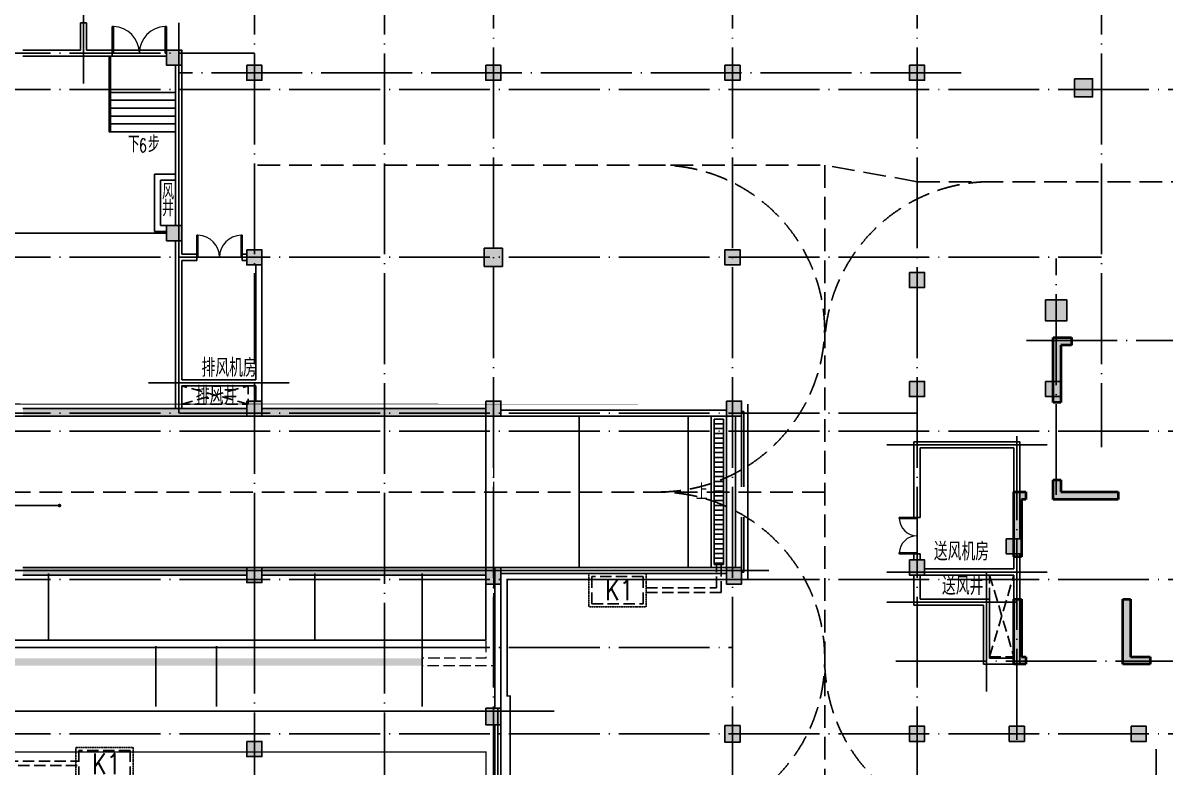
# Model space of a CAD drawing. Extents: x 290727 to 13733020, y 1731457 to 3643100.
# Drawn here: x 515462 to 553212, y 1782624 to 1807224 of the extents above; entities that cross this region are included whole.
import ezdxf

# ---------------------------------------------------------------- set-up
doc = ezdxf.new("R2010")
doc.units = 0
doc.header["$LTSCALE"] = 10
doc.linetypes.add('DASH', pattern=[0.35, 0.25, -0.1])
doc.linetypes.add('DOTE', pattern=[2.4200000000000004, 2, -0.2, 0.02, -0.2])
doc.layers.get('0').update_dxf_attribs({"linetype": 'CONTINUOUS'})
for name, color, linetype in [('-A-车行道路', 8, 'CONTINUOUS'), ('COLUMN', 9, 'CONTINUOUS'), ('DIM_LEAD', 3, 'CONTINUOUS'), ('DIM_SYMB', 3, 'CONTINUOUS'), ('DOTE', 8, 'DOTE'), ('PUB_HATCH', 8, 'CONTINUOUS'), ('PUB_TEXT', 7, 'CONTINUOUS'), ('STAIR', 2, 'CONTINUOUS'), ('WALL', 255, 'CONTINUOUS'), ('WINDOW', 4, 'CONTINUOUS'), ('作业图', 4, 'CONTINUOUS'), ('文字', 4, 'CONTINUOUS'), ('看线', 163, 'CONTINUOUS'), ('防火分区示意线', 4, 'CONTINUOUS'), ('防火分区线', 7, 'CONTINUOUS'), ('集水坑', 181, 'DASH'), ('风井', 211, 'CONTINUOUS')]:
    doc.layers.add(name, color=color, linetype=linetype)
for name, color, linetype, lineweight in [('_0', 7, 'CONTINUOUS', 15), ('S_ConcWall', 8, 'CONTINUOUS', 35), ('TEXT', 7, 'CONTINUOUS', 13)]:
    doc.layers.add(name, color=color, linetype=linetype, lineweight=lineweight)
doc.layers.add('DIM_MODI', color=6, linetype='CONTINUOUS', plot=False)
doc.layers.get('0').off()
doc.styles.add('_HZTXT', font='simplex.shx', dxfattribs={"width": 0.8, "bigfont": 'HZTXT.shx'})
doc.styles.add('_TCH_DIM', font='SIMPLEX', dxfattribs={"bigfont": 'GBCBIG'})
doc.styles.add('HNSJY', font='HNSJY-07', dxfattribs={"width": 0.8, "bigfont": 'HNSJY-HZ'})

# ---------------------------------------------------------------- blocks, each defined once
blk = doc.blocks.new('A$C55C93FC2')
at = {"layer": 'DOTE', "linetype": 'DOTE', "ltscale": 150}
for p, q in [((38184.13505795551, 127235.4713699026), (38184.13505795551, 12199.99773951061)), ((42484.13467079919, 127235.4713699026), (42484.13467079919, 12199.99773951061)), ((66184.13467079919, 127235.4713699026), (66184.13467079919, 52513.62335554417)), ((46084.13505795534, 80242.35001113918), (46084.13505795534, 12199.99773951061)), ((53984.13505795534, 80242.35001113918), (53984.13505795534, 12199.99773951061)), ((60084.13505795534, 80242.35001113918), (60084.13505795534, 12199.99773951061)), ((10299.45606850734, 65542.3500111429), (38184.13505795551, 65542.3500111429)), ((61546.50982392213, 64892.35009337775), (35684.06161101192, 64892.3489812226)), ((10299.45606850734, 64342.3500111429), (154860.4738058877, 64342.3500111429)), ((10299.45606850734, 58792.3500111429), (66184.13467079919, 58792.3500111429)), ((10299.45606850734, 53642.35001869965), (60084.13505795534, 53642.35001869965)), ((10299.45606850734, 53042.35001869965), (252290.8196143163, 53042.35001869965)), ((10299.45606850734, 48142.35001869965), (252290.8196143163, 48142.35001869965)), ((10299.45606850734, 45892.35001896042), (53984.13505795522, 45892.35001895996)), ((10299.45606850734, 43042.35001869965), (252290.8196143163, 43042.35001869965)), ((67984.13505795534, 42542.35001170728), (67984.13505795534, 12199.99773951154))]:
    blk.add_line(p, q, dxfattribs=at)
blk = doc.blocks.new('A$C45835683')
at = {"layer": '集水坑', "color": 4}
blk.add_lwpolyline([(1099.789819300175, 1900.169352054596), (-0.2101806998252869, 1900.169352054596), (-0.2101806998252869, 0.1693520545959473), (1099.789819300175, 0.1693520545959473)], close=True, dxfattribs=at)
at = {"layer": '集水坑', "color": 4, "linetype": 'DASH', "ltscale": 150}
blk.add_lwpolyline([(999.7898193001747, 1800.169352054596), (99.78981930017471, 1800.169352054596), (99.78981930017471, 100.1693520545959), (999.7898193001747, 100.1693520545959)], close=True, dxfattribs=at)
at = {"layer": 'TEXT', "style": '_HZTXT', "width": 0.8}
blk.add_text('K1', height=675, rotation=270, dxfattribs=at).set_placement((221.0800381302834, 1366.002487659454))
blk = doc.blocks.new('A$C682E2834')
h = blk.add_hatch(color=0)
h.dxf.hatch_style = 1
h.paths.add_polyline_path([(30400.23085716739, 7899.570863577392), (30600.24778824602, 7899.58779752336), (30600.28163841716, 7499.763246389892), (30800.28163841716, 7499.782777639892), (30800.23085716716, 7899.561097952392), (32999.96913841716, 7899.459535452392), (33000.16445091716, 7499.571840139892), (33200.16445091716, 7499.638246389892), (33200.05505534937, 7899.587791461672), (33200.00038841716, 7899.570863577392), (33200.00038841739, 8099.440454095457), (30600.23085716739, 8099.570863577392), (30400.23085716739, 8099.570863577392)])
edge = h.paths.add_edge_path(flags=16)
edge.add_line((11799.89296654239, 7900.001527639892), (11799.80312279216, 7500.223207327392))
h.paths.add_polyline_path([(9600.016013417393, 7900.001527639892), (11799.89296654239, 7900.001527639892)], flags=17)
h.paths.add_polyline_path([(21424.87343529216, 250.0015276398917), (21599.87343529216, 250.0020159211417), (21599.87343529216, 0.002015921141719446), (21174.87343529216, 0.001527639891719446), (20999.87343529216, 0.002015921141719446), (20999.87343529216, 250.0020159211417), (21174.87343529216, 250.0015276398917), (21175.03163841716, 2150.010804983642), (21425.03163841716, 2149.991273733642)])
h.paths.add_polyline_path([(42349.82460716716, 2149.023988577392), (42599.82460716716, 2149.014222952392), (42599.74648216716, 0.0005510773917194456), (42199.74648216716, 0.002015921141719446), (42199.74648216716, 250.0020159211417), (42349.74648216716, 250.0015276398917)])
h.paths.add_polyline_path([(42599.90663841716, 3549.014222952392), (42349.90663841716, 3549.025941702392), (42350.00429466716, 5450.001527639892), (42200.00038841716, 5450.001527639892), (42200.00038841716, 5700.001527639892), (42600.00038841716, 5700.001527639892)])
h.paths.add_polyline_path([(40700.23085716716, 10549.10113701489), (40700.24257591716, 10799.10113701489), (41300.23866966716, 10799.07574638989), (41300.16054466716, 8649.073793264892), (41050.16054466716, 8649.083558889892), (41050.24257591716, 10549.08648857739)])
h.paths.add_polyline_path([(39150.00038841716, 5450.001527639892), (39150.00038841716, 5700.001527639892), (41050.00038841716, 5700.001527639892), (41050.00038841716, 6099.077699514892), (41300.00038841716, 6099.077699514892), (41300.00038841716, 5450.001527639892)])
h.paths.add_polyline_path([(35100.33632591716, 12949.37848076489), (35100.34804466716, 13199.37848076489), (35400.34023216716, 13199.34918388989), (35400.23866966716, 10799.34625420239), (35800.24648216716, 10799.33160576489), (35800.22695091716, 10549.33160576489), (35150.23866966716, 10549.36383232739), (35150.34413841716, 12949.36090263989)])
h.paths.add_polyline_path([(28700.48085716716, 13199.59723076489), (28700.47695091716, 12949.59723076489), (28650.48281029216, 12949.60309013989), (28650.38124779216, 10549.60504326489), (28000.38124779216, 10549.60504326489), (28000.38124779216, 10799.60504326489), (28400.38124779216, 10799.60504326489), (28400.48281029216, 13199.60699638989)])
h.paths.add_polyline_path([(22750.16249779216, 8649.935121389892), (22500.16249779216, 8649.944887014892), (22500.23866966716, 10799.94586357739), (23100.24257591716, 10799.91754326489), (23100.23085716716, 10549.91754326489), (22750.23866966716, 10549.93414482739)])
h.paths.add_polyline_path([(24650.00234154216, 5700.001527639892), (24650.00234154216, 5450.001527639892), (22500.00234154216, 5450.001527639892), (22500.00234154216, 6049.940980764892), (22750.00234154216, 6049.940980764892), (22750.00234154216, 5700.001527639892)])
h.paths.add_polyline_path([(25699.81679466716, 250.0010393586417), (25699.81679466716, 0.001039358641719446), (24799.74648216716, 0.001039358641719446), (24799.83046654216, 2149.837953421142), (25049.83046654216, 2149.827699514892), (25049.74648216716, 250.0010393586417)])
h.paths.add_polyline_path([(32024.28945091716, 0.001039358641719446), (31299.81679466716, 0.001039358641719446), (31299.81679466716, 250.0010393586417), (31774.35976341716, 250.0010393586417), (31774.89101341716, 2149.639711233642), (32024.89101341716, 2149.569398733642), (32024.35976341716, 250.0010393586417), (32499.81679466716, 250.0010393586417), (32499.81679466716, 0.001039358641719446)])
h.paths.add_polyline_path([(29000.14491966716, 5700.001527639892), (29000.14491966716, 5500.001527639892), (28400.14296654216, 5500.001527639892), (28400.22109154216, 7249.609926077392), (28600.22109154216, 7249.600160452392), (28600.14296654216, 5700.001527639892)])
h.paths.add_polyline_path([(34800.00038841716, 5500.001527639892), (34800.00038841716, 5700.001527639892), (35200.00038841716, 5700.001527639892), (35200.00038841716, 7249.351137014892), (35400.00038841716, 7249.351137014892), (35400.00038841716, 5500.001527639892)])
h.paths.add_polyline_path([(30000.47695091716, 12949.58355888989), (30000.48085716716, 13199.58160576489), (30600.48281029216, 13199.57184013989), (30600.32656029216, 9399.568910452392), (30400.33046654216, 9399.575746389892), (30400.48671654216, 12949.57574638989)])
h.paths.add_polyline_path([(33200.18398216716, 9399.449769827392), (33400.18007591716, 9399.442933889892), (33400.34023216716, 12949.44098076489), (33800.33632591716, 12949.41949638989), (33800.34804466716, 13199.41949638989), (33200.34023216716, 13199.44879326489)])
h.paths.add_polyline_path([(38099.74648216716, 0.001039358641719446), (38099.74648216716, 250.0010393586417), (38749.74648216716, 250.0010393586417), (38749.82460716716, 2149.190980764892), (38999.82460716716, 2149.181215139892), (38999.74648216716, 0.001039358641719446)])
h.paths.add_polyline_path([(35024.86366966716, 2149.365785452392), (34774.86366966716, 2149.374574514892), (34774.93788841716, 4199.375551077392), (35024.93788841716, 4199.365785452392)])
h.paths.add_polyline_path([(29025.00234154216, 2149.648500296142), (28775.00234154216, 2149.648500296142), (28775.00234154216, 4199.648012014892), (29025.00234154216, 4199.648012014892)])
h.paths.add_polyline_path([(1900.001609120285, 10800.00152763989), (1900.001609120285, 10550.00152763989), (1550.001609120285, 10550.00152763989), (1550.001609120285, 8650.001527639892), (1300.001609120285, 8650.001527639892), (1300.001609120285, 10800.00152763989)])
h.paths.add_polyline_path([(3450.00136497966, 5700.001527639892), (3450.00136497966, 5450.001527639892), (1300.001609120285, 5450.001527639892), (1300.001609120285, 6100.001527639892), (1550.001609120285, 6100.001527639892), (1550.001609120285, 5700.001527639892)])
h.paths.add_polyline_path([(20100.00234154216, 8650.001527639892), (19850.00234154216, 8650.001527639892), (19850.00234154216, 10550.00152763989), (19500.00234154216, 10550.00152763989), (19500.00234154216, 10800.00152763989), (20100.00234154216, 10800.00152763989)])
h.paths.add_polyline_path([(13899.85097435466, 12950.00152763989), (13899.85097435466, 13200.00152763989), (14199.85488060466, 13200.00152763989), (14199.85488060466, 10800.00152763989), (14599.85585716716, 10800.00152763989), (14599.85585716716, 10550.00152763989), (13949.85488060466, 10550.00152763989), (13949.85488060466, 12950.00152763989)])
h.paths.add_polyline_path([(7499.99745872966, 13200.00152763989), (7499.99745872966, 12950.00152763989), (7450.00136497966, 12950.00152763989), (7450.00136497966, 10550.00152763989), (6800.00136497966, 10550.00152763989), (6800.00136497966, 10800.00152763989), (7200.00136497966, 10800.00152763989), (7200.00136497966, 13200.00152763989)])
h.paths.add_polyline_path([(17950.00234154216, 5450.001527639892), (17950.00234154216, 5700.001527639892), (19850.00234154216, 5700.001527639892), (19850.00234154216, 6050.001527639892), (20100.00234154216, 6050.001527639892), (20100.00234154216, 5450.001527639892)])
h.paths.add_polyline_path([(16900.00234154216, 0.001039358641719446), (16900.00234154216, 250.0010393586417), (17550.00234154216, 250.0010393586417), (17550.00234154216, 2150.001039358642), (17800.00234154216, 2150.001039358642), (17800.00234154216, 0.001039358641719446)])
h.paths.add_polyline_path([(10575.42616966716, 0.001039358641719446), (10100.00136497966, 0.001039358641719446), (10100.00136497966, 250.0010393586417), (10575.42616966716, 250.0010393586417), (10575.00136497966, 2149.975160452392), (10825.00136497966, 2150.026918264892), (10825.42616966716, 250.0010393586417), (11300.00136497966, 250.0010393586417), (11300.00136497966, 0.001039358641719446)])
h.paths.add_polyline_path([(400.0016091202851, 5700.001527639892), (400.0016091202851, 5450.001527639892), (250.0016091202851, 5450.001527639892), (250.0016091202851, 3550.001527639892), (0.001609120285138488, 3550.001527639892), (0.001609120285138488, 5700.001527639892)])
h.paths.add_polyline_path([(400.0011208390351, 250.0020159211417), (400.0018532609101, 0.002015921141719446), (0.001609120285138488, 0.0005510773917194456), (0.001609120285138488, 2150.001039358642), (250.0016091202851, 2150.001039358642), (250.0016091202851, 250.0015276398917)])
h.paths.add_polyline_path([(13599.85488060466, 5500.001527639892), (13599.85488060466, 5700.001527639892), (13999.85488060466, 5700.001527639892), (13999.85488060466, 7250.001527639892), (14199.85488060466, 7250.001527639892), (14199.85488060466, 5500.001527639892)])
h.paths.add_polyline_path([(7800.00136497966, 5700.001527639892), (7800.00136497966, 5500.001527639892), (7200.00136497966, 5500.001527639892), (7200.00136497966, 7250.001527639892), (7400.00136497966, 7250.001527639892), (7400.00136497966, 5700.001527639892)])
h.paths.add_polyline_path([(12599.85097435466, 13200.00152763989), (12599.85097435466, 12950.00152763989), (12199.85488060466, 12950.00152763989), (12199.85488060466, 9400.001527639892), (11999.85488060466, 9400.001527639892), (11999.85488060466, 13200.00152763989)])
h.paths.add_polyline_path([(9200.001364979893, 9400.001527639892), (9200.001364979893, 12950.00152763989), (8799.99745872966, 12950.00152763989), (8799.99745872966, 13200.00152763989), (9400.00136497966, 13200.00152763989), (9400.001364979893, 9400.001527639892)])
h.paths.add_polyline_path([(4500.00136497966, 250.0010393586417), (4500.00136497966, 0.001039358641719446), (3600.00136497966, 0.001039358641719446), (3600.00136497966, 2150.001039358642), (3850.00136497966, 2150.001039358642), (3850.00136497966, 250.0010393586417)])
h.paths.add_polyline_path([(7825.00136497966, 2150.001039358642), (7575.00136497966, 2150.001039358642), (7575.00136497966, 4200.001527639892), (7825.00136497966, 4200.001527639892)])
h.paths.add_polyline_path([(13824.85683372966, 2150.001039358642), (13574.85683372966, 2150.001039358642), (13574.85683372966, 4200.001527639892), (13824.85683372966, 4200.001527639892)])
edge = h.paths.add_edge_path()
edge.add_line((11999.78554466739, 8100.001527639892), (12199.78554466739, 8100.001527639892))
edge.add_line((12199.78554466739, 8100.001527639892), (12199.78554466739, 7900.001527639892))
edge.add_line((12199.78554466739, 7900.001527639892), (11999.76861358853, 7900.01846158586))
edge.add_line((9400.016013417393, 8100.001527639892), (9200.016013417393, 8100.001527639892))
edge.add_line((9200.016013417393, 8100.001527639892), (9200.016013417393, 7900.001527639892))
edge.add_line((9200.016013417393, 7900.001527639892), (9400.032944496023, 7900.01846158586))
edge.add_line((9400.011129499879, 7900.018459738931), (9400.00136497966, 7500.188051077392))
edge.add_line((9400.00136497966, 7500.188051077392), (9600.00136497966, 7500.182191702392))
edge.add_line((9600.00136497966, 7500.182191702392), (9600.016013417393, 7900.001527639892))
edge.add_line((11999.87831810489, 8100.001527639892), (9400.016013417393, 8100.001527639892))
edge.add_line((11799.80312279216, 7500.223207327392), (11999.80312279239, 7500.193910452392))
edge.add_line((11999.80312279239, 7500.193910452392), (11999.76861358853, 7900.01846158586))
at = {"layer": 'S_ConcWall', "color": 0, "lineweight": 35, "ltscale": 0.9999999776482582}
for p, q in [((1300.001609120285, 8650.001527639892), (1300.001609120285, 10800.00152763989)), ((1300.001609120285, 10800.00152763989), (1900.001609120285, 10800.00152763989)), ((1900.001609120285, 10800.00152763989), (1900.001609120285, 10550.00152763989)), ((1900.001609120285, 10550.00152763989), (1550.001609120285, 10550.00152763989)), ((1550.001609120285, 10550.00152763989), (1550.001609120285, 8650.001527639892)), ((1550.001609120285, 8650.001527639892), (1300.001609120285, 8650.001527639892)), ((1300.001609120285, 5450.001527639892), (1300.001609120285, 6100.001527639892)), ((1300.001609120285, 6100.001527639892), (1550.001609120285, 6100.001527639892)), ((1550.001609120285, 6100.001527639892), (1550.001609120285, 5700.001527639892)), ((0.001609120285138488, 3550.001527639892), (0.001609120285138488, 5700.001527639892)), ((0.001609120285138488, 5700.001527639892), (400.0016091202851, 5700.001527639892)), ((400.0016091202851, 5700.001527639892), (400.0016091202851, 5450.001527639892)), ((1550.001609120285, 5700.001527639892), (3450.00136497966, 5700.001527639892)), ((3450.00136497966, 5700.001527639892), (3450.00136497966, 5450.001527639892)), ((400.0016091202851, 5450.001527639892), (250.0016091202851, 5450.001527639892)), ((250.0016091202851, 5450.001527639892), (250.0016091202851, 3550.001527639892)), ((3450.00136497966, 5450.001527639892), (1300.001609120285, 5450.001527639892)), ((250.0016091202851, 3550.001527639892), (0.001609120285138488, 3550.001527639892)), ((0.001609120285138488, 0.0005510773917194456), (0.001609120285138488, 2150.001039358642)), ((0.001609120285138488, 2150.001039358642), (250.0016091202851, 2150.001039358642)), ((250.0016091202851, 2150.001039358642), (250.0016091202851, 250.0015276398917)), ((3600.00136497966, 0.001039358641719446), (3600.00136497966, 2150.001039358642)), ((3600.00136497966, 2150.001039358642), (3850.00136497966, 2150.001039358642)), ((3850.00136497966, 2150.001039358642), (3850.00136497966, 250.0010393586417)), ((400.0018532609101, 0.002015921141719446), (0.001609120285138488, 0.0005510773917194456)), ((250.0016091202851, 250.0015276398917), (400.0011208390351, 250.0020159211417)), ((400.0011208390351, 250.0020159211417), (400.0018532609101, 0.002015921141719446)), ((4500.00136497966, 0.001039358641719446), (3600.00136497966, 0.001039358641719446)), ((3850.00136497966, 250.0010393586417), (4500.00136497966, 250.0010393586417)), ((4500.00136497966, 250.0010393586417), (4500.00136497966, 0.001039358641719446))]:
    blk.add_line(p, q, dxfattribs=at)
blk = doc.blocks.new('A$C26CF02E8')
at = {"layer": '风井', "linetype": 'DASH', "ltscale": 150}
for p, q in [((30164.70759797329, 54814.59010896925), (32364.78104495024, 55414.59010897856)), ((32364.78104495024, 54814.59010895435), (30164.70759797515, 55414.59010897856)), ((56864.78027074691, 49164.59010232566), (57664.56484827213, 46464.59010295197)), ((56864.7802707653, 46464.59010296036), (57664.78027074691, 49164.59010232566))]:
    blk.add_line(p, q, dxfattribs=at)
at = {"layer": '风井', "linetype": 'DASH', "ltscale": 150, "flags": 128}
for points in [[(30164.70759797515, 55414.59010897856), (32364.78104495024, 55414.59010897856), (32364.78104495094, 54814.59010895435), (30164.70759797329, 54814.59010896925)], [(56864.78027087147, 46464.59010283835), (57664.56484827213, 46464.59010295197), (57664.78027074691, 49164.59010232566), (56864.78027074691, 49164.59010232566)]]:
    blk.add_lwpolyline(points, close=True, dxfattribs=at)
blk = doc.blocks.new('_FZH')
blk.add_lwpolyline([(-0.5, -0.5), (0.5, -0.5), (0.5, 0.5), (-0.5, 0.5)], close=True)
at = {"layer": 'PUB_HATCH'}
blk.add_solid([(-0.5, -0.5), (0.5, -0.5), (-0.5, 0.5), (0.5, 0.5)], dxfattribs=at)
blk = doc.blocks.new('$DorLib2D$00000002')
for p, q in [((-0.5, -1e-16), (-0.5000000000000007, 0.4875)), ((-0.4750000000000007, 0.4875), (-0.5000000000000007, 0.4875)), ((-0.475, 0), (-0.4750000000000007, 0.4875)), ((0.475, 0), (0.4750000000000007, 0.4875)), ((0.4750000000000007, 0.4875), (0.5000000000000007, 0.4875)), ((0.5, -1e-16), (0.5000000000000007, 0.4875)), ((-0.5, -1e-16), (-0.475, 0)), ((0.5, -1e-16), (0.475, 0))]:
    blk.add_line(p, q)
at = {"lineweight": 13}
for centre, start, end in [((-0.4875, 0), 0, 88.53071641864632), ((0.4875, 0), 91.46928358135372, 180)]:
    blk.add_arc(centre, 0.4875, start, end, dxfattribs=at)
blk = doc.blocks.new('$DorLib2D$00000126')
at = {"color": 0, "linetype": 'Continuous'}
for p, q in [((-0.5319999999956053, 0.5), (-0.5319999999956053, 0.900000000000091)), ((0.5320000000047003, 0.900000000000091), (0.5320000000047003, 0.5000000000002274))]:
    blk.add_line(p, q, dxfattribs=at)
at = {"color": 0, "linetype": 'DASH'}
for p, q in [((-0.5319999999956053, 0.900000000000091), (0.5320000000047003, 0.900000000000091)), ((-0.5319999999956053, 0.5), (0.5320000000047003, 0.5000000000002274))]:
    blk.add_line(p, q, dxfattribs=at)
blk = doc.blocks.new('车库建筑作业图')
at = {"layer": 'PUB_HATCH', "linetype": 'Continuous'}
for points in [[(515462.3761731305, 2180229.787121525), (515462.3761731305, 2179979.787121525), (520612.3027262031, 2179979.787121526), (520612.3027262031, 2180229.787121526)], [(522862.3761731305, 2179979.787121531), (522862.3761731305, 2180229.787121526), (520612.3027262031, 2180229.787121526), (520612.3027262031, 2179979.787121526)], [(523362.3761731305, 2180229.787121526), (523362.3761731305, 2179979.787121526), (530762.3761731305, 2179979.787121531), (530762.3761731305, 2180229.787121526)], [(515462.3761731315, 2174979.787121523), (515462.3761731315, 2174729.787121523), (522862.3761731306, 2174729.787121523), (522862.3761731306, 2174979.787121523)], [(523362.3761731306, 2174979.787121526), (523362.3761731306, 2174729.787121526), (530762.3761729606, 2174729.787121526), (530762.3761731436, 2174979.787121526)], [(528662.3746189352, 2171979.787115691), (513312.3760590584, 2171979.786618147), (513312.3760671617, 2171729.786618147), (528662.3746270385, 2171729.787115691)]]:
    blk.add_hatch(color=256, dxfattribs=at).paths.add_polyline_path(points)
at = {"layer": '看线'}
h = blk.add_hatch(dxfattribs=at)
h.set_pattern_fill('ANSI31', color=256, scale=100, angle=495.0027077823302, style=0)
h.set_pattern_definition([(180.0027077823302, (-65049.98855885002, 21499.99977509305), (0.007502480085193497, -158.7499998227174), [])])
h.paths.add_polyline_path([(538612.3873819248, 2179879.787121532), (538312.3873819248, 2179879.787121532), (538312.3873819248, 2175079.787121531), (538612.3873819248, 2175079.787121531)])
at = {"layer": '-A-车行道路', "linetype": 'DASH', "ltscale": 300}
for p, q in [((523212.3027257802, 2188279.787121663), (541962.3761731306, 2188279.787121652)), ((545012.3761731305, 2187729.832095781), (541962.3761731306, 2188279.787121652)), ((545012.3761731317, 2187729.832095781), (589481.3564011818, 2187729.832097111))]:
    blk.add_line(p, q, dxfattribs=at)
for points in [[(541962.3761731373, 2182779.787121977, 0.4142135623730951), (536462.3761731373, 2188279.787121977)], [(541962.3761731305, 2182229.832096015, -0.4142135623730951), (547462.3761731305, 2187729.832096015)], [(536462.3761731307, 2177473.037297429, 0.414213562373095), (541962.3761731307, 2182973.037297429)], [(541962.3761731307, 2171973.03729808, 0.4142135623730951), (536462.3761731307, 2177473.03729808)], [(536462.3761731306, 2166429.787119947, 0.414213562373095), (541962.3761731306, 2171929.787119947)], [(541962.3761731306, 2171929.787120126, 0.4142135623826068), (547462.3761733092, 2166429.787120126)]]:
    blk.add_lwpolyline(points, format="xyb", dxfattribs=at)
blk.add_lwpolyline([(541962.3761731306, 2188279.787121652), (541962.3761731305, 2166429.787120272)], dxfattribs=at)
at = {"layer": '-A-车行道路', "linetype": 'DASH', "ltscale": 300, "flags": 128}
blk.add_lwpolyline([(541962.3761731306, 2177473.037297754), (514569.5937100342, 2177473.037297754)], dxfattribs=at)
at = {"linetype": 'DASH', "ltscale": 150}
for points in [[(536062.3761731307, 2174154.787121512), (538537.387381925, 2174154.787121512), (538537.387381925, 2175079.787121518)], [(536062.3761731307, 2174304.787121512), (538387.387381925, 2174304.787121512), (538387.387381925, 2175079.787121518)], [(514261.8368550341, 2169329.786017494), (514261.8368550341, 2168429.787121526), (517311.8382094942, 2168429.787121526)], [(514411.8368550341, 2169329.786017494), (514411.8368550341, 2168579.787121526), (517311.8382094942, 2168579.787121526)]]:
    blk.add_lwpolyline(points, dxfattribs=at)
at = {"layer": '_0', "linetype": 'DASH', "ltscale": 150, "flags": 128}
for points in [[(530762.3761735285, 2179379.787121531), (530762.376193568, 2171979.787129577), (528662.3746189352, 2171979.787115691)], [(531012.3761735285, 2179379.787122208), (531012.376194245, 2171729.78713123), (528662.3746205883, 2171729.787115691)]]:
    blk.add_lwpolyline(points, dxfattribs=at)
at = {"layer": 'DIM_LEAD', "linetype": 'Continuous'}
blk.add_line((516673, 2177025), (513610, 2177025), dxfattribs=at)
at = {"layer": 'DIM_LEAD', "linetype": 'Continuous', "const_width": 60}
blk.add_lwpolyline([(516703, 2177025, 1), (516643, 2177025, 1)], format="xyb", close=True, dxfattribs=at)
at = {"layer": 'DIM_MODI', "linetype": 'Continuous'}
for p, q in [((530762.3761803169, 2179973.037297751), (507512.3594484798, 2179979.822299238)), ((530762.3761803169, 2174973.037297756), (530762.3761803169, 2179973.037297751)), ((530762.376196142, 2172579.787129577), (530762.3761803169, 2174973.037297756)), ((513412.3760561512, 2172579.786624808), (523112.376169914, 2172579.786933744)), ((523112.376169914, 2172579.786933744), (525636.713833876, 2172579.787115696)), ((525636.713833876, 2172579.787115696), (530762.376196142, 2172579.787129577))]:
    blk.add_line(p, q, dxfattribs=at)
at = {"layer": 'DIM_SYMB', "linetype": 'Continuous'}
for points in [[(519411.7297890445, 2189280.094362529, 0, 0, 0), (519411.7297890445, 2190229.791636748, 120, 0, 0), (519411.7297890445, 2190679.791636748, 0, 0, 0)], [(537548.3684975989, 2177473.037297759, 0, 0, 0), (525425.6953178328, 2177473.037297749, 120, 0, 0), (524975.6953178328, 2177473.037297749, 0, 0, 0)]]:
    blk.add_lwpolyline(points, format="xyseb", dxfattribs=at)
at = {"layer": 'DOTE', "linetype": 'Continuous', "ltscale": 150}
for p, q in [((517462.4470950071, 2190979.791636393), (517462.4470950189, 2197479.791628934)), ((520612.3027261893, 2180079.787121526), (520612.3027261866, 2192979.790666892)), ((520212.875663371, 2186029.731105114), (506137.1136172432, 2186029.731105114)), ((524262.3761730957, 2181079.787121511), (519612.3027261631, 2181079.787121511)), ((549312.3753988844, 2179029.787114927), (544012.3761731565, 2179029.787114919)), ((540112.3761730957, 2174879.78712152), (513431.2984492262, 2174879.78712152)), ((549312.3753989787, 2174829.787114887), (544012.376173103, 2174829.787114945)), ((547312.3753989274, 2170879.787115093), (547312.3753989708, 2174829.787114833)), ((548312.3753990442, 2173829.787114876), (544012.376173072, 2173829.787114973)), ((533024.481184837, 2170229.787226615), (512312.3762098881, 2170229.78576785))]:
    blk.add_line(p, q, dxfattribs=at)
at = {"layer": 'DOTE', "ltscale": 150}
for p, q in [((549612.3753989446, 2177379.787115064), (549612.3753989458, 2185188.720170645)), ((548628.6311754757, 2182479.787115064), (594094.7238067095, 2182479.787115064)), ((548312.3753989455, 2169286.548807878), (548312.3753989455, 2179320.183070233)), ((544312.3753989455, 2171879.787115064), (593599.7349817865, 2171879.787115064))]:
    blk.add_line(p, q, dxfattribs=at)
at = {"layer": 'STAIR', "linetype": 'Continuous'}
for p, q in [((518362.3027262774, 2190679.791636748), (518362.3027262774, 2189379.791636748)), ((520512.3027262089, 2190679.791636748), (518362.3027262774, 2190679.791636748)), ((520512.3027262089, 2190679.791636748), (520512.3027262089, 2189379.791636748)), ((520512.3027262089, 2190419.791636748), (518362.3027262774, 2190419.791636748)), ((520512.3027262089, 2190159.791636748), (518362.3027262774, 2190159.791636748)), ((520512.3027262089, 2189899.791636748), (518362.3027262774, 2189899.791636748)), ((520512.3027262089, 2189639.791636748), (518362.3027262774, 2189639.791636748)), ((520512.3027262089, 2189379.791636748), (518362.3027262774, 2189379.791636748))]:
    blk.add_line(p, q, dxfattribs=at)
blk.add_lwpolyline([(518362.3027262774, 2191879.791636337), (518362.3027262774, 2189379.791636748), (518312.3027262774, 2189379.791636748), (518312.3027234406, 2191879.791627178)], dxfattribs=at)
at = {"layer": 'STAIR', "flags": 128}
for points in [[(533845.7079456083, 2174979.787121531), (533845.7079456083, 2179979.787121531)], [(537445.7079456083, 2174979.787121531), (537445.7079456083, 2179979.787121531)], [(539012.3761731306, 2174979.787121531), (539012.3761731305, 2179979.787121531)]]:
    blk.add_lwpolyline(points, dxfattribs=at)
for points in [[(538712.3873819248, 2174979.787121531), (538212.3873819248, 2174979.787121531), (538212.3873819248, 2179979.787121531), (538712.3873819248, 2179979.787121531)], [(538612.3873819248, 2175079.787121531), (538312.3873819248, 2175079.787121531), (538312.3873819248, 2179879.787121531), (538612.3873819248, 2179879.787121531)]]:
    blk.add_lwpolyline(points, close=True, dxfattribs=at)
at = {"layer": 'WALL', "linetype": 'Continuous'}
for p, q in [((517562.4470949667, 2192979.791636368), (517362.4470949983, 2192979.791636369)), ((517362.4470949983, 2192979.791636369), (517362.4470950054, 2192079.791636311)), ((517562.4470949586, 2192079.791636312), (517562.4470949667, 2192979.791636368)), ((515462.3761733399, 2192079.791636432), (517362.4470950054, 2192079.791636311)), ((515462.3761733398, 2191879.791636358), (517462.4470950075, 2191879.791636317)), ((517462.4470950095, 2191879.791636317), (518412.3027261115, 2191879.79163633)), ((518412.3027261102, 2192079.79163635), (517562.4470949586, 2192079.791636312)), ((518412.3027261115, 2191879.79163633), (518412.3027261102, 2192079.79163635)), ((520212.8477294922, 2192079.791636148), (520212.3027261102, 2192079.791636361)), ((520212.3027261102, 2192079.791636361), (520212.3027261115, 2191879.791636342)), ((520212.3027261115, 2191879.791636342), (520212.8477294922, 2191879.791635898)), ((520512.3027262064, 2191579.79163623), (520512.3027262148, 2186279.731105469)), ((520712.3027261526, 2191579.79163623), (520712.3027261829, 2186279.731105469)), ((519812.3027264741, 2187979.731104853), (520512.3027264595, 2187979.731104853)), ((519812.3027264741, 2186079.731105323), (519812.3027264741, 2187979.731104853)), ((520012.3027266177, 2187779.731105201), (520512.3027264397, 2187779.731105201)), ((520012.3027266178, 2186279.731105323), (520012.3027266177, 2187779.731105201)), ((520212.875663371, 2186279.731105114), (520012.3027266178, 2186279.731105323)), ((520212.875663371, 2186079.731105529), (519812.3027264741, 2186079.731105323)), ((520512.3027261827, 2185779.73110498), (520512.3027262044, 2185229.787113969)), ((520712.3027260262, 2185779.731104981), (520712.3027263214, 2185329.787113974)), ((520512.3027262044, 2185229.787113969), (520512.3027262053, 2181079.787121526)), ((521212.3761730829, 2185329.787113996), (520712.3027263214, 2185329.787113974)), ((520712.3027261992, 2185129.78711395), (521212.3761730829, 2185129.787113904)), ((520712.3027261992, 2185129.78711395), (520712.3027262, 2181179.787121615)), ((521212.3761730829, 2185129.787113904), (521212.3761730829, 2185329.787113996)), ((522862.3761728515, 2185329.787113915), (522712.3761730829, 2185329.787113993)), ((522712.3761730829, 2185329.787113993), (522712.3761730829, 2185129.787113904)), ((522712.3761730829, 2185129.787113904), (522862.3761728516, 2185129.78711347)), ((523162.3761731221, 2181179.787121615), (523162.3761730928, 2184979.789537109)), ((523362.3761731409, 2181079.787121526), (523362.3761731334, 2184979.789537109)), ((520512.3027262053, 2181079.787121526), (520512.3027261891, 2180229.787121542)), ((523162.3761731221, 2181179.787121615), (520712.3027262, 2181179.787121615)), ((520712.3027261555, 2180979.787121498), (520712.3027261539, 2180229.787121542)), ((523162.3761730957, 2180979.787121498), (520712.3027261555, 2180979.787121498)), ((523162.3761732136, 2180479.787121582), (523162.3761730957, 2180979.787121498)), ((523362.3761730113, 2180479.787121582), (523362.3761731409, 2181079.787121526)), ((520612.3027262031, 2180229.787121526), (515462.3761733398, 2180229.78712153)), ((522862.3761728515, 2180229.787121542), (520612.3027262031, 2180229.787121526)), ((530762.3761728515, 2180229.787121521), (523362.3761728515, 2180229.787121533)), ((538712.3761733398, 2180179.787121512), (531262.3761728515, 2180179.787121499)), ((520612.3027262031, 2179979.787121526), (515462.3761733398, 2179979.787121546)), ((522862.3761728515, 2179979.787121508), (520612.3027262031, 2179979.787121526)), ((530762.3761728515, 2179979.787121521), (523362.3761728515, 2179979.787121524)), ((538712.3761733399, 2179979.787121511), (531262.3761728515, 2179979.787121503)), ((544912.3761731538, 2179129.787115002), (548412.3753989111, 2179129.787115007)), ((544912.3761731538, 2179129.787115002), (544912.376173113, 2176629.787115173)), ((548412.3753989111, 2179129.787115007), (548412.3753989254, 2175929.787115234)), ((545112.3761731539, 2178929.787114987), (548212.375398955, 2178929.787114991)), ((545112.3761731191, 2176629.787115173), (545112.3761731539, 2178929.787114987)), ((548212.375398955, 2178929.787114991), (548212.3753989339, 2175929.787115234)), ((544912.376173113, 2176629.787115173), (545112.3761731191, 2176629.787115173)), ((545112.3761731191, 2175429.787115173), (544912.3761731065, 2175429.787115173)), ((544912.3761731065, 2175429.787115173), (544912.3761731122, 2175229.787114746)), ((545112.3761730096, 2175229.787114746), (545112.3761731191, 2175429.787115173)), ((548212.3753987907, 2175429.787115722), (548212.3753989091, 2174929.787114981)), ((548412.3753990756, 2175429.787115722), (548412.3753989353, 2174829.787114921)), ((522862.3761733398, 2174979.78712152), (515462.3761733398, 2174979.787121525)), ((530762.3761733439, 2174979.787121515), (523362.3761733398, 2174979.787121531)), ((538712.3873819248, 2174979.787121518), (531262.3761731931, 2174979.787121518)), ((538712.3873819247, 2174779.787121533), (531262.392897783, 2174779.78712152)), ((531262.3928977278, 2170329.788048828), (531262.392897783, 2174779.78712152)), ((545262.3594482421, 2174929.787114989), (548212.3753989091, 2174929.787114981)), ((548412.3753989353, 2174829.787114921), (548412.3753988935, 2171779.787115234)), ((522862.3761733398, 2174729.78712152), (515462.3761733398, 2174729.7871215)), ((530762.3761731609, 2174729.787121535), (523362.3761733398, 2174729.787121529)), ((531062.3928977599, 2170329.788085804), (531062.3928977844, 2174429.787121851)), ((544912.3761729752, 2174729.787115234), (544912.3761730957, 2173729.787114944)), ((545112.3761730957, 2174729.787114926), (545112.3761730957, 2173929.787114956)), ((545262.3594482422, 2174729.787114926), (548212.3753989785, 2174729.787114892)), ((548212.3753989785, 2174729.787114892), (548212.375398972, 2171979.78711499)), ((544912.3761730957, 2173729.787114944), (547212.3753989507, 2173729.787114893)), ((545112.3761730957, 2173929.787114956), (547412.3753989688, 2173929.787114904)), ((547212.3753989291, 2171779.787115234), (547212.3753989507, 2173729.787114893)), ((547412.3753989474, 2171979.78711499), (547412.3753989688, 2173929.787114904)), ((528662.3746189352, 2172579.787115691), (513312.3760590584, 2172579.786618147)), ((528662.3746270385, 2172329.787115691), (528662.3746189352, 2172579.787115691)), ((528662.3746270385, 2172329.787115691), (513312.3760671617, 2172329.786618147)), ((548412.3753988935, 2171779.787115234), (547212.3753989291, 2171779.787115234)), ((548212.375398972, 2171979.78711499), (547412.3753989474, 2171979.78711499)), ((531062.3928977646, 2169479.752096648), (531062.3928977938, 2169779.78804834)), ((531262.3928977646, 2169479.752096648), (531262.3928976732, 2169779.78804834)), ((531062.3761732387, 2169479.78712152), (531062.3761732358, 2167779.787121582)), ((531262.3761732358, 2167779.787121582), (531262.3761732387, 2169479.78712152))]:
    blk.add_line(p, q, dxfattribs=at)
at = {"layer": 'WINDOW', "linetype": 'Continuous'}
for p, q in [((518412.3027262285, 2192079.791636323), (520212.3027262285, 2192079.791636335)), ((518412.3027262299, 2191879.791636323), (520212.3027262299, 2191879.791636335))]:
    blk.add_line(p, q, dxfattribs=at)
at = {"layer": '文字', "linetype": 'Continuous'}
for p, q in [((520512.3027262096, 2189545.940399248), (520512.3027262096, 2189068.697220294)), ((516312.3746189561, 2172579.786708153), (516312.374612284, 2174779.787121512)), ((523112.376169914, 2172579.786933744), (523112.3761731289, 2174779.78712153)), ((525112.3746189561, 2172579.786734842), (525112.3746122839, 2174779.787148201)), ((528662.3746741572, 2172579.786745911), (528662.374667485, 2174779.787159271)), ((519862.374680598, 2172379.786027797), (519862.3749278464, 2170379.786713565)), ((521862.374680598, 2172379.786275046), (521862.3749278464, 2170379.786960813)), ((528662.374680598, 2172379.787115691), (528662.3749278462, 2170379.787801458))]:
    blk.add_line(p, q, dxfattribs=at)
at = {"layer": '防火分区示意线', "color": 2, "linetype": 'DASH', "ltscale": 300, "const_width": 50}
blk.add_lwpolyline([(582318.6650217813, 2195479.787252968), (547068.6798177536, 2195479.787252968), (547068.6798177536, 2196079.791681257), (542868.6798177536, 2196079.791776964), (542868.6798177536, 2202579.70384436), (541368.8549652341, 2202579.881750796), (541368.8549652341, 2201579.791767849), (539068.7363307921, 2201579.791767849), (539068.7363307921, 2195979.791262827), (507918.663164374, 2195979.792564541), (507918.6638310422, 2180379.787260803), (539418.6654089469, 2180379.787260515), (539418.6654089369, 2174579.787260529), (531468.6821336027, 2174579.787260529), (531468.6821335444, 2170729.768789486), (531568.6886034932, 2170729.762322674), (531568.6764225184, 2158479.79304237)], dxfattribs=at)
at = {"layer": '防火分区示意线', "linetype": 'DASH', "ltscale": 300, "const_width": 50}
blk.add_lwpolyline([(501468.7612917436, 2171579.785131844), (501468.6638745503, 2146879.787254909), (499118.7363307495, 2146879.787229745), (499118.7363307495, 2141979.791670172), (527518.9564434541, 2141979.791670171), (527519.1119939588, 2146892.172390385), (527518.9801622614, 2146892.176537351), (527519.0879977753, 2158479.544406096), (530768.6764223138, 2158479.586753476), (530768.6878080243, 2168881.281764271), (512048.2660269848, 2168881.279619657), (512048.265864499, 2171579.78670918)], close=True, dxfattribs=at)
at = {"layer": '防火分区线', "linetype": 'Continuous', "flags": 128}
blk.add_lwpolyline([(507512.3739114729, 2196379.792442258), (507512.3746123294, 2179979.787121809), (539012.3761731392, 2179979.78712152), (539012.3761731306, 2174979.787121531), (531062.3928978017, 2174979.787121531), (531062.3928977313, 2170329.794515224), (531162.3989699646, 2170329.788048438), (531162.3867889644, 2158079.793161375)], dxfattribs=at)
at = {"color": 8}
blk.add_blockref('A$C682E2834', (548212.4824323651, 2171779.785587673), dxfattribs=at)
at = {"rotation": 90}
for p in [(536062.5455251853, 2173679.997302226), (519112.0075615488, 2167929.9960598)]:
    blk.add_blockref('A$C45835683', p, dxfattribs=at)
at = {"layer": 'COLUMN', "linetype": 'Continuous'}
for p, xscale, yscale, zscale, rotation in [((520462.84772973, 2191829.791636343), 500, 500, 500, 270), ((523112.35944848, 2191329.791636343), 500, 500, 500, 270), ((531012.3761731354, 2191329.787121796), 500, 500, 500, 270), ((538912.3761731307, 2191329.822146404), 500, 500, 500, 270), ((545012.387382121, 2191329.767726208), 500, 500, 500, 270), ((550512.387382121, 2190829.777420089), 599.9806122388691, 600, 600, 270), ((520462.875663371, 2186029.731105114), 500, 500, 500, 270), ((523112.3761731332, 2185229.7895372), 500, 500, 500, 270), ((531012.387382121, 2185229.760321157), 599.9415679140948, 600, 600, 270), ((538912.3761731306, 2185229.7895372), 500, 500, 500, 270), ((545012.35944848, 2184479.822146404), 500, 500, 500, 270), ((549612.387382121, 2183479.767726208), 700, 700, 700, 270), ((545012.35944848, 2180879.822146404), 500, 500, 500, 270), ((549512.4815187925, 2180879.822146404), 500, 500, 500, 270), ((523112.3761731305, 2180229.787121531), 500, 500, 500, 270), ((531012.3761731305, 2180229.787121531), 500, 500, 500, 270), ((538962.3761731305, 2180229.787121531), 500, 500, 500, 270), ((548212.35944848, 2175679.78711544), 500, 500, 500, 270), ((545012.35944848, 2174979.787114928), 500, 500, 500, 270), ((523112.3761731306, 2174729.787121531), 500, 500, 500, 270), ((531012.37617293, 2174704.787121628), 549.999999511987, 499.9999999508727, 499.9999999508727, 269.9999999580511), ((538962.3817774296, 2174704.787121518), 550, 499.9887910095276, 499.9887910095276, 270), ((531012.3873110365, 2170054.788048717), 550, 500, 500, 270), ((538912.3817776258, 2169479.767726208), 550, 500.0112089904724, 500.0112089904724, 270), ((545012.35944848, 2169479.787121526), 500, 500, 500, 270), ((548312.3753989455, 2169479.731105114), 500, 500, 500, 270), ((552337.408276605, 2169479.767726208), 500, 500, 500, 270), ((523112.375932129, 2168979.787084577), 500, 500, 500, 270)]:
    blk.add_blockref('_FZH', p, dxfattribs=dict(at, xscale=xscale, yscale=yscale, zscale=zscale, rotation=rotation))
at = {"layer": 'WINDOW', "linetype": 'Continuous'}
for name, p, xscale, yscale, zscale, rotation in [('$DorLib2D$00000002', (519312.3027262292, 2191979.791636329), 1800, 1800, 1800, 3.811664185974579e-10), ('$DorLib2D$00000002', (521962.3761730124, 2185229.78711397), 1500, 1500, -1500, 9.865425021964222e-12), ('$DorLib2D$00000126', (539112.3761731306, 2177479.787121379), 5000, 200, 5000, 270), ('$DorLib2D$00000002', (545012.3761731306, 2176029.787115104), 1200, 1200, -1200, 90)]:
    blk.add_blockref(name, p, dxfattribs=dict(at, xscale=xscale, yscale=yscale, zscale=zscale, rotation=rotation))
at = {"layer": '文字', "linetype": 'Continuous'}
for name, p in [('A$C26CF02E8', (490547.5951281805, 2125565.197012566)), ('A$C55C93FC2', (484928.2411151752, 2126437.437102827))]:
    blk.add_blockref(name, p, dxfattribs=at)
at = {"layer": 'PUB_TEXT', "linetype": 'Continuous', "style": '_TCH_DIM'}
for s, p in [('下', (518937.7936188318, 2188703.293933998)), ('步', (519595.2404273424, 2188703.293933998)), ('上', (537705.8684975989, 2177210.537297759))]:
    blk.add_text(s, height=536.1702127659574, dxfattribs=at).set_placement(p)
at = {"layer": 'PUB_TEXT', "linetype": 'Continuous', "style": '_TCH_DIM', "width": 0.7058823529411765}
blk.add_text('6', height=446.25, dxfattribs=at).set_placement((519295.2404273424, 2188703.293933998))
at = {"layer": '文字', "linetype": 'Continuous', "style": 'HNSJY', "width": 0.8}
for s, height, p in [('风', 524.9999999999999, (520061.7579225141, 2187140.616615145)), ('井', 524.9999999999999, (520061.7579225141, 2186589.366615145)), ('排风机房', 599.9999999999998, (521367.2896945514, 2181279.732424509, -1.97769745640371)), ('排风井', 599.9999999999998, (521178.9830573731, 2180364.173169672)), ('送风机房', 599.9999999999998, (545568.772831184, 2175208.043507447, -1.973503767554063)), ('送风井', 599.9999999999998, (545837.7222961278, 2174074.266744453))]:
    blk.add_text(s, height=height, dxfattribs=at).set_placement(p)

msp = doc.modelspace()

# ---------------------------------------------------------------- block references
at = {"layer": '作业图', "linetype": 'Continuous'}
msp.add_blockref('车库建筑作业图', (0, -385755.6740215458), dxfattribs=at)

doc.saveas('drawing.dxf')
